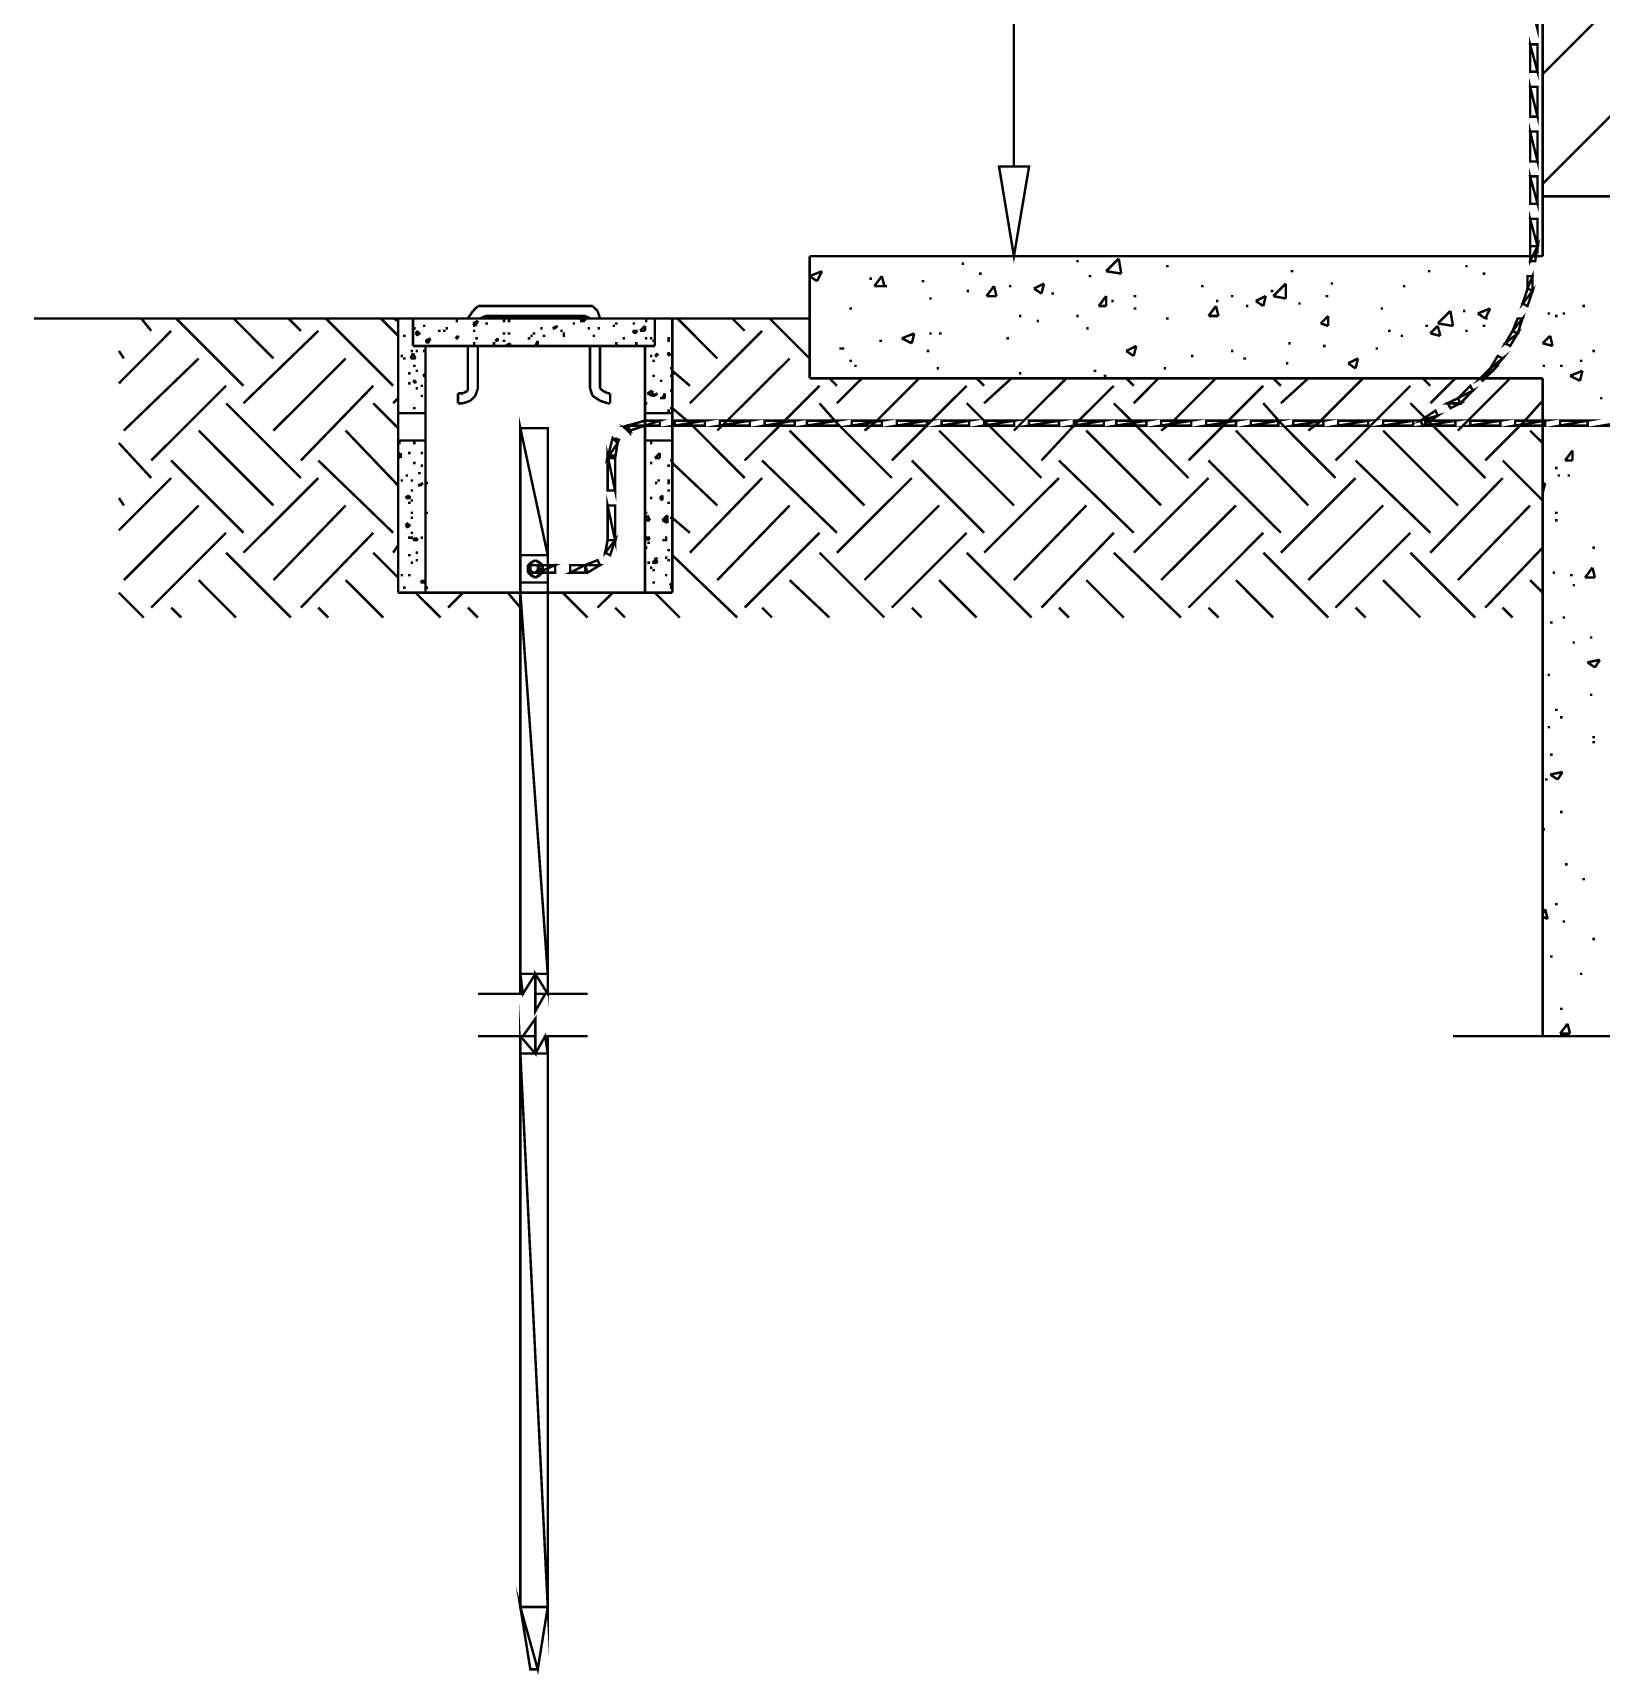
# Model space of a CAD drawing. Header units: metres. Extents: x -593 to 248, y 430 to 1024.
# Drawn here: x -307.96 to -281.29, y 543.2 to 571.13 of the extents above; entities that cross this region are included whole.
import ezdxf

# ---------------------------------------------------------------- set-up
doc = ezdxf.new("R2010")
doc.units = ezdxf.units.M
doc.header["$MEASUREMENT"] = 0
for name, color, linetype in [('C00-00-00-BLACK', 7, 'Continuous'), ('C00-00-FF', 5, 'Continuous'), ('C00-7E-FF', 150, 'Continuous'), ('C00-FF-00', 3, 'Continuous'), ('C95-49-00', 34, 'Continuous'), ('CFD-CC-65', 31, 'Continuous')]:
    doc.layers.add(name, color=color, linetype=linetype)

msp = doc.modelspace()

# ---------------------------------------------------------------- linework, layer by layer
at = {"layer": 'C00-00-00-BLACK', "const_width": 0.0423}
for points in [[(-282.284, 567.33), (-282.284, 670.039)], [(-282.284, 570.426), (-277.111, 575.596)], [(-282.284, 568.561), (-277.111, 573.73)], [(-191.992, 568.349), (-282.284, 568.349)], [(-282.284, 567.33), (-294.752, 567.33)], [(-294.752, 567.33), (-294.752, 565.254)], [(-294.752, 565.254), (-294.752, 567.33)], [(-294.752, 566.991), (-294.541, 567.075)], [(-294.626, 566.907), (-294.541, 567.075)], [(-292.166, 567.204), (-292.123, 567.204)], [(-291.869, 567.034), (-291.827, 567.034)], [(-290.216, 567.245), (-290.173, 567.245)], [(-289.707, 567.075), (-289.494, 567.288)], [(-289.707, 567.075), (-289.451, 567.034)], [(-289.451, 567.034), (-289.494, 567.288)], [(-288.689, 567.161), (-288.646, 567.161)], [(-286.567, 567.075), (-286.524, 567.075)], [(-284.235, 567.075), (-284.194, 567.075)], [(-283.598, 567.161), (-283.556, 567.161)], [(-283.302, 567.034), (-283.259, 567.034)], [(-294.752, 566.991), (-294.626, 566.907)], [(-293.734, 566.949), (-293.692, 566.949)], [(-293.65, 566.822), (-293.523, 566.991)], [(-293.65, 566.822), (-293.48, 566.822)], [(-293.48, 566.822), (-293.523, 566.991)], [(-293.523, 566.822), (-293.48, 566.822)], [(-293.48, 566.822), (-293.438, 566.822)], [(-292.845, 566.907), (-292.802, 566.907)], [(-291.743, 566.652), (-291.615, 566.822)], [(-291.573, 566.652), (-291.615, 566.822)], [(-291.361, 566.822), (-291.318, 566.822)], [(-290.935, 566.779), (-290.765, 566.865)], [(-290.935, 566.779), (-290.808, 566.695)], [(-290.808, 566.695), (-290.765, 566.865)], [(-290.003, 566.991), (-289.961, 566.991)], [(-288.094, 566.822), (-288.051, 566.822)], [(-286.866, 566.652), (-286.651, 566.865)], [(-286.651, 566.61), (-286.651, 566.865)], [(-285.889, 566.865), (-285.847, 566.865)], [(-284.66, 566.822), (-284.617, 566.822)], [(-300.394, 566.483), (-300.478, 566.399)], [(-300.267, 566.483), (-300.394, 566.483)], [(-300.267, 566.483), (-298.571, 566.483)], [(-298.444, 566.483), (-298.571, 566.483)], [(-298.359, 566.399), (-298.444, 566.483)], [(-292.718, 566.61), (-292.675, 566.61)], [(-292.08, 566.738), (-292.039, 566.738)], [(-291.743, 566.652), (-291.573, 566.652)], [(-290.639, 566.695), (-290.596, 566.695)], [(-289.834, 566.483), (-289.707, 566.652)], [(-289.834, 566.483), (-289.707, 566.483)], [(-289.707, 566.483), (-289.707, 566.652)], [(-289.62, 566.568), (-289.578, 566.568)], [(-289.239, 566.652), (-289.196, 566.652)], [(-287.967, 566.313), (-287.84, 566.483)], [(-287.84, 566.568), (-287.797, 566.568)], [(-287.797, 566.313), (-287.84, 566.483)], [(-287.585, 566.652), (-287.543, 566.652)], [(-287.332, 566.483), (-287.289, 566.483)], [(-287.162, 566.568), (-286.993, 566.652)], [(-287.162, 566.568), (-287.035, 566.483)], [(-287.035, 566.483), (-286.993, 566.652)], [(-286.909, 566.738), (-286.866, 566.738)], [(-286.866, 566.652), (-286.651, 566.61)], [(-286.44, 566.526), (-286.397, 566.526)], [(-285.974, 566.652), (-285.931, 566.652)], [(-281.606, 566.483), (-281.563, 566.483)], [(-307.943, 566.272), (-294.752, 566.272)], [(-301.835, 566.272), (-301.751, 566.229)], [(-301.751, 566.272), (-301.751, 561.607)], [(-301.498, 566.272), (-301.498, 565.804)], [(-300.774, 566.229), (-300.733, 566.229)], [(-300.478, 566.399), (-300.564, 566.272)], [(-300.478, 566.187), (-300.394, 566.229)], [(-300.437, 566.145), (-300.394, 566.229)], [(-300.267, 566.313), (-300.351, 566.272)], [(-300.267, 566.313), (-298.571, 566.313)], [(-299.971, 566.229), (-299.928, 566.229)], [(-299.885, 566.229), (-299.844, 566.229)], [(-298.655, 566.229), (-298.571, 566.272)], [(-298.655, 566.229), (-298.571, 566.229)], [(-298.487, 566.272), (-298.571, 566.313)], [(-298.571, 566.229), (-298.571, 566.272)], [(-298.317, 566.272), (-298.359, 566.399)], [(-297.553, 566.229), (-297.51, 566.229)], [(-297.383, 566.272), (-297.383, 565.804)], [(-297.171, 566.272), (-297.129, 566.272)], [(-297.087, 566.272), (-297.087, 561.607)], [(-294.076, 566.442), (-294.033, 566.442)], [(-291.191, 566.313), (-291.149, 566.313)], [(-290.892, 566.229), (-290.85, 566.229)], [(-290.216, 566.313), (-290.173, 566.313)], [(-289.239, 566.442), (-289.196, 566.442)], [(-288.689, 566.272), (-288.646, 566.272)], [(-287.967, 566.313), (-287.797, 566.313)], [(-286.058, 566.187), (-285.931, 566.313)], [(-285.931, 566.145), (-285.931, 566.313)], [(-285.04, 566.442), (-284.997, 566.442)], [(-284.067, 566.187), (-283.852, 566.399)], [(-283.809, 566.145), (-283.852, 566.399)], [(-283.64, 566.399), (-283.598, 566.399)], [(-283.386, 566.356), (-283.175, 566.442)], [(-283.386, 566.356), (-283.259, 566.272)], [(-283.259, 566.272), (-283.175, 566.442)], [(-283.259, 566.272), (-283.217, 566.272)], [(-282.198, 566.356), (-282.156, 566.356)], [(-282.072, 566.313), (-282.029, 566.313)], [(-281.945, 566.356), (-281.902, 566.356)], [(-301.666, 565.976), (-301.625, 565.976)], [(-301.498, 566.103), (-301.455, 566.103)], [(-301.455, 566.017), (-301.412, 566.06)], [(-301.455, 566.017), (-301.412, 565.976)], [(-301.455, 566.017), (-301.412, 566.017)], [(-301.412, 565.976), (-301.412, 566.06)], [(-301.412, 566.017), (-301.37, 566.017)], [(-301.328, 566.145), (-301.286, 566.145)], [(-301.286, 565.89), (-301.201, 565.933)], [(-301.243, 565.849), (-301.201, 565.933)], [(-301.07, 566.06), (-301.029, 566.06)], [(-300.987, 566.06), (-300.944, 566.06)], [(-300.944, 566.103), (-300.903, 566.103)], [(-300.774, 565.933), (-300.733, 565.976)], [(-300.774, 565.933), (-300.733, 565.933)], [(-300.733, 565.933), (-300.733, 565.976)], [(-300.478, 566.187), (-300.437, 566.145)], [(-300.478, 566.145), (-300.437, 566.145)], [(-300.478, 566.145), (-300.437, 566.145)], [(-300.478, 566.06), (-300.437, 566.06)], [(-300.437, 565.933), (-300.394, 565.933)], [(-300.267, 566.187), (-300.225, 566.187)], [(-300.098, 565.89), (-300.055, 565.933)], [(-300.055, 565.89), (-300.055, 565.933)], [(-299.971, 566.017), (-299.928, 566.017)], [(-299.885, 566.017), (-299.844, 566.017)], [(-299.545, 565.933), (-299.502, 565.933)], [(-299.502, 565.976), (-299.46, 565.976)], [(-299.46, 566.017), (-299.417, 566.017)], [(-299.333, 566.103), (-299.29, 566.103)], [(-299.29, 565.976), (-299.249, 565.976)], [(-299.121, 566.103), (-299.037, 566.145)], [(-299.121, 566.103), (-299.079, 566.103)], [(-299.079, 566.103), (-299.037, 566.145)], [(-298.994, 566.06), (-298.952, 566.06)], [(-298.952, 566.017), (-298.91, 566.017)], [(-298.952, 565.976), (-298.91, 565.976)], [(-298.783, 566.187), (-298.74, 566.187)], [(-298.528, 566.103), (-298.487, 566.103)], [(-298.444, 565.976), (-298.401, 565.976)], [(-298.359, 566.103), (-298.317, 566.103)], [(-298.102, 566.145), (-298.06, 566.145)], [(-298.06, 566.187), (-298.018, 566.187)], [(-297.933, 565.933), (-297.892, 565.933)], [(-297.763, 566.187), (-297.722, 566.187)], [(-297.679, 566.06), (-297.763, 566.06)], [(-297.763, 566.06), (-297.722, 566.017)], [(-297.722, 566.017), (-297.679, 566.06)], [(-297.637, 566.06), (-297.553, 566.145)], [(-297.637, 566.06), (-297.553, 566.06)], [(-297.553, 566.06), (-297.553, 566.145)], [(-297.553, 565.933), (-297.51, 565.933)], [(-297.467, 565.933), (-297.426, 565.933)], [(-297.171, 565.933), (-297.129, 565.933)], [(-293.184, 565.933), (-292.972, 566.017)], [(-293.184, 565.933), (-293.014, 565.849)], [(-293.014, 565.849), (-292.972, 566.017)], [(-292.718, 566.017), (-292.675, 566.017)], [(-292.549, 566.017), (-292.506, 566.017)], [(-291.404, 565.933), (-291.361, 565.933)], [(-290.046, 566.103), (-290.003, 566.103)], [(-286.058, 566.187), (-285.931, 566.145)], [(-284.913, 566.06), (-284.87, 566.06)], [(-284.701, 565.976), (-284.66, 565.976)], [(-284.278, 566.145), (-284.235, 566.145)], [(-284.194, 566.017), (-284.067, 566.145)], [(-284.194, 566.017), (-284.024, 565.976)], [(-284.067, 566.187), (-283.809, 566.145)], [(-284.024, 565.976), (-284.067, 566.145)], [(-283.598, 566.06), (-283.556, 566.06)], [(-283.302, 566.145), (-283.259, 566.145)], [(-282.284, 565.849), (-282.156, 565.976)], [(-282.114, 565.804), (-282.156, 565.976)], [(-301.709, 565.634), (-301.666, 565.634)], [(-301.539, 565.718), (-301.498, 565.718)], [(-301.539, 565.591), (-301.498, 565.677)], [(-301.498, 565.804), (-297.383, 565.804)], [(-301.455, 565.591), (-301.498, 565.677)], [(-301.455, 565.718), (-301.412, 565.718)], [(-301.328, 565.718), (-301.286, 565.718)], [(-301.286, 565.89), (-301.243, 565.849)], [(-301.286, 565.804), (-301.286, 561.607)], [(-300.987, 565.804), (-300.944, 565.804)], [(-300.564, 565.084), (-300.564, 565.804)], [(-300.478, 565.849), (-300.437, 565.849)], [(-300.394, 565.084), (-300.394, 565.804)], [(-300.141, 565.849), (-300.098, 565.849)], [(-300.098, 565.89), (-300.055, 565.89)], [(-299.971, 565.89), (-299.928, 565.89)], [(-299.928, 565.804), (-299.844, 565.849)], [(-299.928, 565.804), (-299.885, 565.804)], [(-299.844, 565.804), (-299.844, 565.849)], [(-299.417, 565.804), (-299.376, 565.89)], [(-299.417, 565.804), (-299.376, 565.804)], [(-299.376, 565.804), (-299.376, 565.89)], [(-298.698, 565.804), (-298.655, 565.804)], [(-298.698, 565.804), (-298.655, 565.804)], [(-298.487, 565.084), (-298.487, 565.804)], [(-298.317, 565.084), (-298.317, 565.804)], [(-298.06, 565.849), (-298.018, 565.849)], [(-297.722, 565.849), (-297.679, 565.849)], [(-297.553, 565.804), (-297.553, 561.607)], [(-297.467, 565.634), (-297.426, 565.634)], [(-297.426, 565.89), (-297.383, 565.89)], [(-297.383, 565.634), (-297.34, 565.677)], [(-297.383, 565.634), (-297.34, 565.634)], [(-297.34, 565.634), (-297.34, 565.677)], [(-297.171, 565.89), (-297.129, 565.89)], [(-297.171, 565.677), (-297.129, 565.677)], [(-297.171, 565.677), (-297.129, 565.634)], [(-297.129, 565.634), (-297.129, 565.677)], [(-294.245, 565.761), (-294.203, 565.761)], [(-294.203, 565.761), (-294.16, 565.761)], [(-293.564, 565.89), (-293.523, 565.89)], [(-292.761, 565.718), (-292.718, 565.718)], [(-289.366, 565.718), (-289.196, 565.804)], [(-289.366, 565.718), (-289.239, 565.634)], [(-289.239, 565.634), (-289.196, 565.804)], [(-288.266, 565.634), (-288.223, 565.634)], [(-287.585, 565.718), (-287.543, 565.718)], [(-286.609, 565.849), (-286.567, 565.849)], [(-286.017, 565.804), (-285.974, 565.804)], [(-285.125, 565.761), (-285.083, 565.761)], [(-282.284, 565.849), (-282.114, 565.804)], [(-281.436, 565.718), (-281.394, 565.718)], [(-301.666, 565.591), (-301.625, 565.591)], [(-301.539, 565.591), (-301.455, 565.591)], [(-301.498, 565.465), (-301.455, 565.465)], [(-301.455, 565.381), (-301.412, 565.381)], [(-297.426, 565.55), (-297.383, 565.55)], [(-297.129, 565.422), (-297.087, 565.422)], [(-294.076, 565.55), (-294.033, 565.55)], [(-293.992, 565.465), (-293.949, 565.465)], [(-292.591, 565.422), (-292.549, 565.422)], [(-289.92, 565.381), (-289.877, 565.381)], [(-288.732, 565.422), (-288.689, 565.422)], [(-287.374, 565.591), (-287.332, 565.591)], [(-286.651, 565.507), (-286.609, 565.507)], [(-285.592, 565.507), (-285.424, 565.591)], [(-285.592, 565.507), (-285.466, 565.422)], [(-285.466, 565.422), (-285.424, 565.591)], [(-282.284, 565.465), (-282.241, 565.465)], [(-281.986, 565.465), (-281.945, 565.465)], [(-281.818, 565.295), (-281.606, 565.381)], [(-281.649, 565.55), (-281.606, 565.55)], [(-281.649, 565.211), (-281.606, 565.381)], [(-301.582, 565.338), (-301.539, 565.338)], [(-301.582, 565.168), (-301.539, 565.168)], [(-301.498, 565.211), (-301.455, 565.211)], [(-301.498, 565.211), (-301.455, 565.168)], [(-301.455, 565.168), (-301.455, 565.211)], [(-301.455, 565.084), (-301.412, 565.084)], [(-301.37, 565.126), (-301.328, 565.126)], [(-301.328, 565.295), (-301.286, 565.338)], [(-301.328, 565.295), (-301.286, 565.295)], [(-300.564, 565.042), (-300.564, 565.084)], [(-300.437, 564.956), (-300.394, 565.084)], [(-298.487, 565.084), (-298.444, 564.956)], [(-298.317, 565.084), (-298.274, 565.042)], [(-297.426, 565.295), (-297.383, 565.295)], [(-297.299, 565.211), (-297.256, 565.211)], [(-297.129, 565.295), (-297.087, 565.295)], [(-297.087, 565.338), (-297.044, 565.338)], [(-282.284, 565.254), (-294.752, 565.254)], [(-291.191, 565.338), (-291.149, 565.338)], [(-290.935, 565.254), (-290.892, 565.254)], [(-290.089, 565.254), (-290.046, 565.254)], [(-289.75, 565.295), (-289.707, 565.295)], [(-288.223, 565.254), (-288.178, 565.254)], [(-282.284, 554.064), (-282.284, 565.254)], [(-281.818, 565.295), (-281.649, 565.211)], [(-301.37, 564.956), (-301.328, 564.956)], [(-300.647, 564.999), (-300.733, 564.999)], [(-300.733, 564.999), (-300.733, 564.829)], [(-300.733, 564.829), (-300.647, 564.829)], [(-300.647, 564.999), (-300.564, 565.042)], [(-300.647, 564.829), (-300.521, 564.872)], [(-300.521, 564.872), (-300.437, 564.956)], [(-298.444, 564.956), (-298.317, 564.872)], [(-298.317, 564.872), (-298.188, 564.829)], [(-298.274, 565.042), (-298.188, 564.999)], [(-298.145, 564.999), (-298.188, 564.999)], [(-298.188, 564.829), (-298.145, 564.829)], [(-298.145, 564.829), (-298.145, 564.999)], [(-297.553, 564.829), (-297.51, 564.829)], [(-297.51, 564.999), (-297.426, 565.042)], [(-297.51, 564.999), (-297.426, 564.956)], [(-297.426, 564.956), (-297.426, 565.042)], [(-297.426, 564.956), (-297.34, 564.999)], [(-297.426, 564.956), (-297.383, 564.956)], [(-297.383, 564.956), (-297.34, 564.999)], [(-297.299, 564.915), (-297.256, 564.915)], [(-297.256, 564.915), (-297.214, 564.999)], [(-297.256, 564.915), (-297.214, 564.915)], [(-297.214, 564.915), (-297.214, 564.999)], [(-297.129, 565.042), (-297.087, 565.042)], [(-281.31, 564.915), (-281.267, 564.915)], [(-301.751, 564.66), (-301.286, 564.66)], [(-301.498, 564.745), (-301.455, 564.745)], [(-301.498, 564.66), (-301.455, 564.66)], [(-297.553, 564.66), (-297.087, 564.66)], [(-297.171, 564.703), (-297.129, 564.703)], [(-297.129, 564.745), (-297.087, 564.745)], [(-299.672, 564.406), (-299.206, 564.406)], [(-299.672, 564.406), (-299.672, 561.607)], [(-299.586, 564.406), (-299.29, 564.406)], [(-299.206, 564.406), (-299.206, 561.607)], [(-301.751, 564.195), (-301.286, 564.195)], [(-301.751, 564.153), (-301.709, 564.153)], [(-301.751, 563.941), (-301.709, 563.983)], [(-301.709, 563.898), (-301.709, 563.983)], [(-301.582, 563.983), (-301.539, 563.983)], [(-301.498, 564.153), (-301.455, 564.153)], [(-301.37, 563.983), (-301.328, 563.983)], [(-297.553, 564.195), (-297.087, 564.195)], [(-297.467, 564.153), (-297.426, 564.153)], [(-297.383, 563.898), (-297.299, 563.983)], [(-297.299, 563.898), (-297.299, 563.983)], [(-281.902, 563.856), (-281.775, 564.026)], [(-281.775, 563.856), (-281.775, 564.026)], [(-301.751, 563.941), (-301.709, 563.898)], [(-301.751, 563.941), (-301.709, 563.941)], [(-301.498, 563.814), (-301.455, 563.814)], [(-301.37, 563.768), (-301.328, 563.768)], [(-297.467, 563.814), (-297.426, 563.814)], [(-297.383, 563.898), (-297.299, 563.898)], [(-297.171, 563.768), (-297.129, 563.768)], [(-297.129, 563.856), (-297.087, 563.856)], [(-282.072, 563.727), (-282.029, 563.727)], [(-281.902, 563.856), (-281.775, 563.856)], [(-301.709, 563.515), (-301.666, 563.515)], [(-301.625, 563.6), (-301.582, 563.6)], [(-301.539, 563.515), (-301.498, 563.515)], [(-301.412, 563.641), (-301.37, 563.641)], [(-301.412, 563.43), (-301.328, 563.472)], [(-301.412, 563.43), (-301.37, 563.43)], [(-301.37, 563.43), (-301.328, 563.472)], [(-301.286, 563.472), (-301.243, 563.472)], [(-301.286, 563.472), (-301.286, 563.43)], [(-297.383, 563.472), (-297.34, 563.472)], [(-297.34, 563.515), (-297.299, 563.515)], [(-297.171, 563.515), (-297.129, 563.515)], [(-297.171, 563.472), (-297.129, 563.472)], [(-282.284, 563.43), (-282.241, 563.472)], [(-282.284, 563.302), (-282.241, 563.472)], [(-282.029, 563.6), (-281.986, 563.6)], [(-281.859, 563.6), (-281.818, 563.6)], [(-301.625, 563.218), (-301.582, 563.261)], [(-301.625, 563.218), (-301.539, 563.218)], [(-301.539, 563.218), (-301.582, 563.261)], [(-301.582, 563.134), (-301.539, 563.134)], [(-301.539, 563.345), (-301.498, 563.345)], [(-301.539, 563.176), (-301.498, 563.176)], [(-297.467, 563.218), (-297.426, 563.218)], [(-297.299, 563.218), (-297.256, 563.261)], [(-297.299, 563.218), (-297.256, 563.176)], [(-297.256, 563.176), (-297.256, 563.261)], [(-297.171, 563.345), (-297.129, 563.345)], [(-297.171, 563.134), (-297.129, 563.134)], [(-301.539, 562.965), (-301.498, 562.965)], [(-301.539, 562.879), (-301.498, 562.879)], [(-301.286, 562.965), (-301.243, 562.965)], [(-297.553, 562.965), (-297.51, 562.965)], [(-297.553, 562.838), (-297.51, 562.922)], [(-297.553, 562.838), (-297.467, 562.838)], [(-297.467, 562.838), (-297.51, 562.922)], [(-297.256, 562.838), (-297.171, 562.922)], [(-297.256, 562.838), (-297.171, 562.795)], [(-297.256, 562.838), (-297.214, 562.838)], [(-297.214, 562.838), (-297.171, 562.838)], [(-297.171, 562.795), (-297.171, 562.922)], [(-297.129, 562.879), (-297.087, 562.879)], [(-282.072, 562.965), (-282.029, 562.965)], [(-282.072, 562.838), (-282.029, 562.838)], [(-301.625, 562.753), (-301.582, 562.795)], [(-301.625, 562.753), (-301.582, 562.71)], [(-301.582, 562.71), (-301.582, 562.795)], [(-301.582, 562.753), (-301.539, 562.753)], [(-301.539, 562.626), (-301.498, 562.626)], [(-301.582, 562.542), (-301.539, 562.542)], [(-301.539, 562.542), (-301.498, 562.542)], [(-301.498, 562.499), (-301.455, 562.542)], [(-301.498, 562.499), (-301.412, 562.499)], [(-301.412, 562.499), (-301.455, 562.542)], [(-301.455, 562.287), (-301.412, 562.287)], [(-301.37, 562.542), (-301.328, 562.542)], [(-297.553, 562.542), (-297.467, 562.542)], [(-297.553, 562.542), (-297.51, 562.499)], [(-297.553, 562.372), (-297.51, 562.372)], [(-297.51, 562.499), (-297.467, 562.542)], [(-297.51, 562.456), (-297.467, 562.456)], [(-297.256, 562.499), (-297.214, 562.499)], [(-297.214, 562.542), (-297.171, 562.542)], [(-297.214, 562.499), (-297.171, 562.499)], [(-297.171, 562.329), (-297.129, 562.329)], [(-281.436, 562.372), (-281.394, 562.372)], [(-301.582, 562.244), (-301.539, 562.244)], [(-301.539, 562.117), (-301.498, 562.117)], [(-301.455, 562.16), (-301.412, 562.16)], [(-299.672, 562.244), (-299.672, 561.78)], [(-299.672, 562.244), (-299.206, 562.244)], [(-299.417, 562.16), (-299.545, 562.076)], [(-299.502, 562.117), (-299.545, 562.033)], [(-299.545, 562.076), (-299.545, 561.948)], [(-299.545, 562.033), (-299.502, 561.906)], [(-299.417, 562.16), (-299.502, 562.117)], [(-299.417, 562.076), (-299.502, 562.076)], [(-299.502, 562.076), (-299.502, 562.033)], [(-299.502, 562.033), (-299.502, 561.948)], [(-299.29, 562.076), (-299.417, 562.16)], [(-299.333, 562.117), (-299.417, 562.16)], [(-299.376, 562.076), (-299.417, 562.076)], [(-299.376, 562.076), (-299.417, 562.076)], [(-299.333, 562.033), (-299.376, 562.076)], [(-299.376, 562.033), (-299.376, 562.076)], [(-299.376, 561.948), (-299.333, 562.033)], [(-299.376, 561.99), (-299.376, 562.033)], [(-299.29, 562.033), (-299.333, 562.117)], [(-299.333, 561.906), (-299.29, 562.033)], [(-299.29, 561.948), (-299.29, 562.076)], [(-299.206, 562.244), (-299.206, 561.78)], [(-297.51, 562.117), (-297.467, 562.117)], [(-297.467, 562.033), (-297.426, 562.033)], [(-297.426, 562.117), (-297.34, 562.203)], [(-297.426, 562.117), (-297.34, 562.117)], [(-297.34, 562.117), (-297.383, 562.203)], [(-297.214, 562.203), (-297.171, 562.203)], [(-297.171, 562.16), (-297.129, 562.16)], [(-281.563, 561.864), (-281.436, 562.033)], [(-281.394, 561.864), (-281.436, 562.033)], [(-301.709, 561.906), (-301.666, 561.906)], [(-301.582, 561.906), (-301.539, 561.906)], [(-301.37, 561.78), (-301.328, 561.821)], [(-301.37, 561.78), (-301.286, 561.78)], [(-301.286, 561.78), (-301.328, 561.821)], [(-299.206, 561.78), (-299.672, 561.78)], [(-299.545, 561.948), (-299.417, 561.864)], [(-299.502, 561.99), (-299.46, 561.948)], [(-299.502, 561.948), (-299.417, 561.948)], [(-299.502, 561.906), (-299.417, 561.864)], [(-299.46, 561.948), (-299.417, 561.948)], [(-299.417, 561.948), (-299.376, 561.99)], [(-299.417, 561.864), (-299.29, 561.948)], [(-299.417, 561.948), (-299.376, 561.948)], [(-299.417, 561.864), (-299.333, 561.906)], [(-297.426, 561.99), (-297.383, 561.99)], [(-297.426, 561.78), (-297.383, 561.78)], [(-297.214, 561.906), (-297.171, 561.906)], [(-297.129, 561.734), (-297.087, 561.78)], [(-297.129, 561.734), (-297.087, 561.734)], [(-282.114, 561.948), (-282.072, 561.948)], [(-281.818, 561.906), (-281.775, 561.906)], [(-281.775, 561.734), (-281.733, 561.734)], [(-281.563, 561.864), (-281.394, 561.864)], [(-301.751, 561.607), (-297.087, 561.607)], [(-301.666, 561.692), (-301.625, 561.692)], [(-301.286, 561.692), (-301.243, 561.692)], [(-301.286, 561.692), (-301.243, 561.692)], [(-299.672, 561.607), (-299.672, 554.784)], [(-299.206, 561.607), (-299.206, 554.784)], [(-297.129, 561.692), (-297.087, 561.692)], [(-281.945, 561.184), (-281.902, 561.184)], [(-282.156, 561.099), (-282.114, 561.099)], [(-281.775, 560.76), (-281.733, 560.76)], [(-281.479, 560.845), (-281.436, 560.845)], [(-281.522, 560.422), (-281.31, 560.464)], [(-281.522, 560.422), (-281.394, 560.337)], [(-281.394, 560.337), (-281.31, 560.464)], [(-282.198, 560.21), (-282.156, 560.21)], [(-281.479, 559.871), (-281.436, 559.871)], [(-282.072, 559.615), (-282.029, 559.615)], [(-281.986, 559.488), (-281.945, 559.488)], [(-282.198, 559.319), (-282.156, 559.319)], [(-281.436, 559.149), (-281.394, 559.149)], [(-281.436, 559.065), (-281.394, 559.065)], [(-282.156, 558.853), (-282.114, 558.853)], [(-282.241, 558.43), (-282.198, 558.43)], [(-282.156, 558.514), (-281.945, 558.557)], [(-282.156, 558.514), (-282.029, 558.43)], [(-282.029, 558.43), (-281.945, 558.557)], [(-281.986, 557.878), (-281.945, 557.878)], [(-282.284, 557.581), (-282.241, 557.581)], [(-281.902, 556.987), (-281.859, 556.987)], [(-281.606, 556.733), (-281.563, 556.733)], [(-282.284, 556.141), (-282.241, 556.225)], [(-282.198, 556.057), (-282.241, 556.225)], [(-282.072, 556.31), (-282.029, 556.31)], [(-282.284, 556.098), (-282.198, 556.057)], [(-281.945, 556.014), (-281.902, 556.014)], [(-281.436, 555.718), (-281.394, 555.718)], [(-282.156, 555.419), (-282.114, 555.419)], [(-299.417, 555.123), (-299.629, 554.784)], [(-299.417, 555.123), (-299.417, 554.487)], [(-281.649, 555.123), (-281.606, 555.123)], [(-299.629, 554.784), (-300.394, 554.784)], [(-299.417, 554.487), (-299.249, 554.784)], [(-299.249, 554.784), (-298.528, 554.784)], [(-281.986, 554.53), (-281.945, 554.53)], [(-299.417, 554.36), (-299.629, 554.064)], [(-299.417, 554.36), (-299.417, 553.768)], [(-281.986, 554.107), (-281.859, 554.275)], [(-281.818, 554.107), (-281.859, 554.275)], [(-299.629, 554.064), (-300.394, 554.064)], [(-299.672, 554.064), (-299.672, 544.356)], [(-299.417, 553.768), (-299.249, 554.064)], [(-299.249, 554.064), (-298.528, 554.064)], [(-299.206, 554.064), (-299.206, 544.356)], [(-283.809, 554.064), (-280.165, 554.064)], [(-281.986, 554.107), (-281.818, 554.107)], [(-299.206, 544.356), (-299.672, 544.356)], [(-299.502, 543.295), (-299.672, 544.356)], [(-299.376, 543.295), (-299.206, 544.356)], [(-299.502, 543.295), (-299.376, 543.295)]]:
    msp.add_lwpolyline(points, dxfattribs=at)
at = {"layer": 'C00-00-FF', "const_width": 0.0423}
msp.add_lwpolyline([(-291.019, 567.33), (-292.845, 567.33)], dxfattribs=at)
at = {"layer": 'C00-7E-FF', "const_width": 0.0423}
for points in [[(-291.277, 568.857), (-291.277, 613.492)], [(-294.245, 567.33), (-290.765, 567.33)]]:
    msp.add_lwpolyline(points, dxfattribs=at)
msp.add_lwpolyline([(-291.53, 568.857), (-291.019, 568.857), (-291.277, 567.33), (-291.53, 568.857)], close=True, dxfattribs=at)
at = {"layer": 'C00-7E-FF'}
msp.add_lwpolyline([(-291.53, 568.857), (-291.019, 568.857), (-291.277, 567.33), (-291.53, 568.857)], close=True, dxfattribs=at)
at = {"layer": 'C00-FF-00', "const_width": 0.0423}
for points in [[(-282.37, 571.188), (-282.497, 571.696), (-282.37, 571.696), (-282.37, 571.188)], [(-282.497, 570.468), (-282.37, 570.468), (-282.497, 570.934), (-282.497, 570.468)], [(-282.37, 570.468), (-282.497, 570.934), (-282.37, 570.934), (-282.37, 570.468)], [(-282.37, 569.704), (-282.497, 570.212), (-282.37, 570.212), (-282.37, 569.704)], [(-282.497, 569.704), (-282.37, 569.704), (-282.497, 570.212), (-282.497, 569.704)], [(-282.497, 568.942), (-282.37, 568.942), (-282.497, 569.45), (-282.497, 568.942)], [(-282.37, 568.942), (-282.497, 569.45), (-282.37, 569.45), (-282.37, 568.942)], [(-282.497, 568.222), (-282.37, 568.222), (-282.497, 568.688), (-282.497, 568.222)], [(-282.37, 568.222), (-282.497, 568.688), (-282.37, 568.688), (-282.37, 568.222)], [(-282.37, 567.5), (-282.497, 567.966), (-282.37, 567.966), (-282.37, 567.5)], [(-282.497, 567.5), (-282.37, 567.5), (-282.497, 567.966), (-282.497, 567.5)], [(-282.411, 567.245), (-282.497, 567.245), (-282.368, 567.5), (-282.411, 567.245)], [(-282.497, 567.245), (-282.368, 567.5), (-282.497, 567.5), (-282.497, 567.245)], [(-282.455, 566.738), (-282.54, 566.779), (-282.455, 566.991), (-282.455, 566.738)], [(-282.624, 566.526), (-282.455, 566.738), (-282.54, 566.779), (-282.624, 566.526)], [(-282.54, 566.483), (-282.624, 566.526), (-282.455, 566.738), (-282.54, 566.483)], [(-282.54, 566.779), (-282.455, 566.991), (-282.54, 566.991), (-282.54, 566.779)], [(-282.794, 566.06), (-282.624, 566.272), (-282.709, 566.272), (-282.794, 566.06)], [(-282.709, 566.017), (-282.794, 566.06), (-282.624, 566.272), (-282.709, 566.017)], [(-282.92, 565.849), (-282.709, 566.017), (-282.794, 566.06), (-282.92, 565.849)], [(-282.836, 565.804), (-282.92, 565.849), (-282.709, 566.017), (-282.836, 565.804)], [(-283.175, 565.422), (-282.963, 565.591), (-283.047, 565.634), (-283.175, 565.422)], [(-283.133, 565.381), (-283.175, 565.422), (-282.963, 565.591), (-283.133, 565.381)], [(-283.343, 565.254), (-283.133, 565.381), (-283.175, 565.422), (-283.343, 565.254)], [(-283.302, 565.211), (-283.343, 565.254), (-283.133, 565.381), (-283.302, 565.211)], [(-283.725, 564.915), (-283.472, 565.042), (-283.513, 565.126), (-283.725, 564.915)], [(-283.682, 564.829), (-283.725, 564.915), (-283.472, 565.042), (-283.682, 564.829)], [(-283.898, 564.829), (-283.682, 564.829), (-283.725, 564.915), (-283.898, 564.829)], [(-283.852, 564.745), (-283.898, 564.829), (-283.682, 564.829), (-283.852, 564.745)], [(-297.553, 564.533), (-297.553, 564.449), (-297.849, 564.449), (-297.553, 564.533)], [(-297.553, 564.449), (-297.299, 564.533), (-297.299, 564.449), (-297.553, 564.449)], [(-297.553, 564.533), (-297.553, 564.449), (-297.299, 564.533), (-297.553, 564.533)], [(-297.044, 564.449), (-296.534, 564.533), (-296.534, 564.449), (-297.044, 564.449)], [(-297.044, 564.533), (-297.044, 564.449), (-296.534, 564.533), (-297.044, 564.533)], [(-296.279, 564.449), (-295.769, 564.533), (-295.769, 564.449), (-296.279, 564.449)], [(-296.279, 564.533), (-296.279, 564.449), (-295.769, 564.533), (-296.279, 564.533)], [(-295.517, 564.449), (-295.007, 564.533), (-295.007, 564.449), (-295.517, 564.449)], [(-295.517, 564.533), (-295.517, 564.449), (-295.007, 564.533), (-295.517, 564.533)], [(-294.795, 564.449), (-294.285, 564.533), (-294.285, 564.449), (-294.795, 564.449)], [(-294.795, 564.533), (-294.795, 564.449), (-294.285, 564.533), (-294.795, 564.533)], [(-294.033, 564.449), (-293.523, 564.533), (-293.523, 564.449), (-294.033, 564.449)], [(-294.033, 564.533), (-294.033, 564.449), (-293.523, 564.533), (-294.033, 564.533)], [(-293.268, 564.449), (-292.758, 564.533), (-292.758, 564.449), (-293.268, 564.449)], [(-293.268, 564.533), (-293.268, 564.449), (-292.758, 564.533), (-293.268, 564.533)], [(-292.506, 564.449), (-292.039, 564.533), (-292.039, 564.449), (-292.506, 564.449)], [(-292.506, 564.533), (-292.506, 564.449), (-292.039, 564.533), (-292.506, 564.533)], [(-291.784, 564.449), (-291.274, 564.533), (-291.274, 564.449), (-291.784, 564.449)], [(-291.784, 564.533), (-291.784, 564.449), (-291.274, 564.533), (-291.784, 564.533)], [(-291.019, 564.449), (-290.509, 564.533), (-290.509, 564.449), (-291.019, 564.449)], [(-291.019, 564.533), (-291.019, 564.449), (-290.509, 564.533), (-291.019, 564.533)], [(-290.257, 564.449), (-289.747, 564.533), (-289.747, 564.449), (-290.257, 564.449)], [(-290.257, 564.533), (-290.257, 564.449), (-289.747, 564.533), (-290.257, 564.533)], [(-289.535, 564.449), (-289.025, 564.533), (-289.025, 564.449), (-289.535, 564.449)], [(-289.535, 564.533), (-289.535, 564.449), (-289.025, 564.533), (-289.535, 564.533)], [(-288.773, 564.449), (-288.263, 564.533), (-288.263, 564.449), (-288.773, 564.449)], [(-288.773, 564.533), (-288.773, 564.449), (-288.263, 564.533), (-288.773, 564.533)], [(-288.008, 564.449), (-287.498, 564.533), (-287.498, 564.449), (-288.008, 564.449)], [(-288.008, 564.533), (-288.008, 564.449), (-287.498, 564.533), (-288.008, 564.533)], [(-287.246, 564.449), (-286.779, 564.533), (-286.779, 564.449), (-287.246, 564.449)], [(-287.246, 564.533), (-287.246, 564.449), (-286.779, 564.533), (-287.246, 564.533)], [(-286.524, 564.449), (-286.014, 564.533), (-286.014, 564.449), (-286.524, 564.449)], [(-286.524, 564.533), (-286.524, 564.449), (-286.014, 564.533), (-286.524, 564.533)], [(-285.762, 564.449), (-285.252, 564.533), (-285.252, 564.449), (-285.762, 564.449)], [(-285.762, 564.533), (-285.762, 564.449), (-285.252, 564.533), (-285.762, 564.533)], [(-284.997, 564.449), (-284.487, 564.533), (-284.487, 564.449), (-284.997, 564.449)], [(-284.997, 564.533), (-284.997, 564.449), (-284.487, 564.533), (-284.997, 564.533)], [(-284.278, 564.449), (-283.768, 564.533), (-283.768, 564.449), (-284.278, 564.449)], [(-284.363, 564.533), (-284.067, 564.619), (-284.108, 564.703), (-284.363, 564.533)], [(-284.321, 564.449), (-284.363, 564.533), (-284.067, 564.619), (-284.321, 564.449)], [(-284.278, 564.533), (-284.278, 564.449), (-283.768, 564.533), (-284.278, 564.533)], [(-283.513, 564.449), (-283.003, 564.533), (-283.003, 564.449), (-283.513, 564.449)], [(-283.513, 564.533), (-283.513, 564.449), (-283.003, 564.533), (-283.513, 564.533)], [(-282.751, 564.449), (-282.241, 564.533), (-282.241, 564.449), (-282.751, 564.449)], [(-282.751, 564.533), (-282.751, 564.449), (-282.241, 564.533), (-282.751, 564.533)], [(-281.986, 564.449), (-281.519, 564.533), (-281.519, 564.449), (-281.986, 564.449)], [(-281.986, 564.533), (-281.986, 564.449), (-281.519, 564.533), (-281.986, 564.533)], [(-281.267, 564.449), (-280.757, 564.533), (-280.757, 564.449), (-281.267, 564.449)], [(-298.102, 564.237), (-298.018, 564.153), (-298.188, 563.898), (-298.102, 564.237)], [(-297.806, 564.364), (-297.892, 564.406), (-297.806, 564.322), (-297.806, 564.364)], [(-297.849, 564.449), (-297.806, 564.364), (-297.892, 564.406), (-297.849, 564.449)], [(-297.553, 564.449), (-297.849, 564.449), (-297.806, 564.364), (-297.553, 564.449)], [(-298.018, 564.153), (-298.188, 563.898), (-298.06, 563.898), (-298.018, 564.153)], [(-298.188, 563.345), (-298.06, 563.345), (-298.188, 563.938), (-298.188, 563.345)], [(-298.06, 563.345), (-298.188, 563.938), (-298.06, 563.938), (-298.06, 563.345)], [(-298.188, 562.499), (-298.06, 562.499), (-298.188, 563.091), (-298.188, 562.499)], [(-298.06, 562.499), (-298.188, 563.091), (-298.06, 563.091), (-298.06, 562.499)], [(-298.145, 562.244), (-298.229, 562.287), (-298.06, 562.499), (-298.145, 562.244)], [(-298.229, 562.287), (-298.06, 562.499), (-298.188, 562.499), (-298.229, 562.287)], [(-299.376, 561.948), (-299.079, 562.076), (-299.079, 561.948), (-299.376, 561.948)], [(-299.376, 562.076), (-299.376, 561.948), (-299.079, 562.076), (-299.376, 562.076)], [(-298.824, 561.948), (-298.571, 562.076), (-298.571, 561.948), (-298.824, 561.948)], [(-298.824, 562.076), (-298.824, 561.948), (-298.571, 562.076), (-298.824, 562.076)], [(-298.571, 562.076), (-298.317, 562.076), (-298.359, 562.16), (-298.571, 562.076)], [(-298.528, 561.948), (-298.571, 562.076), (-298.317, 562.076), (-298.528, 561.948)]]:
    msp.add_lwpolyline(points, close=True, dxfattribs=at)
at = {"layer": 'C00-FF-00'}
for points in [[(-282.497, 570.468), (-282.37, 570.468), (-282.497, 570.934), (-282.497, 570.468)], [(-282.37, 570.468), (-282.497, 570.934), (-282.37, 570.934), (-282.37, 570.468)], [(-282.497, 569.704), (-282.37, 569.704), (-282.497, 570.212), (-282.497, 569.704)], [(-282.37, 569.704), (-282.497, 570.212), (-282.37, 570.212), (-282.37, 569.704)], [(-282.497, 568.942), (-282.37, 568.942), (-282.497, 569.45), (-282.497, 568.942)], [(-282.37, 568.942), (-282.497, 569.45), (-282.37, 569.45), (-282.37, 568.942)], [(-282.497, 568.222), (-282.37, 568.222), (-282.497, 568.688), (-282.497, 568.222)], [(-282.37, 568.222), (-282.497, 568.688), (-282.37, 568.688), (-282.37, 568.222)], [(-282.497, 567.5), (-282.37, 567.5), (-282.497, 567.966), (-282.497, 567.5)], [(-282.37, 567.5), (-282.497, 567.966), (-282.37, 567.966), (-282.37, 567.5)], [(-282.411, 567.245), (-282.497, 567.245), (-282.368, 567.5), (-282.411, 567.245)], [(-282.497, 567.245), (-282.368, 567.5), (-282.497, 567.5), (-282.497, 567.245)], [(-282.624, 566.526), (-282.455, 566.738), (-282.54, 566.779), (-282.624, 566.526)], [(-282.455, 566.738), (-282.54, 566.779), (-282.455, 566.991), (-282.455, 566.738)], [(-282.54, 566.779), (-282.455, 566.991), (-282.54, 566.991), (-282.54, 566.779)], [(-282.54, 566.483), (-282.624, 566.526), (-282.455, 566.738), (-282.54, 566.483)], [(-282.709, 566.017), (-282.794, 566.06), (-282.624, 566.272), (-282.709, 566.017)], [(-282.794, 566.06), (-282.624, 566.272), (-282.709, 566.272), (-282.794, 566.06)], [(-282.92, 565.849), (-282.709, 566.017), (-282.794, 566.06), (-282.92, 565.849)], [(-282.836, 565.804), (-282.92, 565.849), (-282.709, 566.017), (-282.836, 565.804)], [(-283.343, 565.254), (-283.133, 565.381), (-283.175, 565.422), (-283.343, 565.254)], [(-283.302, 565.211), (-283.343, 565.254), (-283.133, 565.381), (-283.302, 565.211)], [(-283.175, 565.422), (-282.963, 565.591), (-283.047, 565.634), (-283.175, 565.422)], [(-283.133, 565.381), (-283.175, 565.422), (-282.963, 565.591), (-283.133, 565.381)], [(-283.725, 564.915), (-283.472, 565.042), (-283.513, 565.126), (-283.725, 564.915)], [(-283.898, 564.829), (-283.682, 564.829), (-283.725, 564.915), (-283.898, 564.829)], [(-283.852, 564.745), (-283.898, 564.829), (-283.682, 564.829), (-283.852, 564.745)], [(-283.682, 564.829), (-283.725, 564.915), (-283.472, 565.042), (-283.682, 564.829)], [(-284.363, 564.533), (-284.067, 564.619), (-284.108, 564.703), (-284.363, 564.533)], [(-284.321, 564.449), (-284.363, 564.533), (-284.067, 564.619), (-284.321, 564.449)], [(-297.849, 564.449), (-297.806, 564.364), (-297.892, 564.406), (-297.849, 564.449)], [(-297.806, 564.364), (-297.892, 564.406), (-297.806, 564.322), (-297.806, 564.364)], [(-297.553, 564.533), (-297.553, 564.449), (-297.849, 564.449), (-297.553, 564.533)], [(-297.553, 564.449), (-297.849, 564.449), (-297.806, 564.364), (-297.553, 564.449)], [(-297.553, 564.533), (-297.553, 564.449), (-297.299, 564.533), (-297.553, 564.533)], [(-297.553, 564.449), (-297.299, 564.533), (-297.299, 564.449), (-297.553, 564.449)], [(-297.044, 564.533), (-297.044, 564.449), (-296.534, 564.533), (-297.044, 564.533)], [(-297.044, 564.449), (-296.534, 564.533), (-296.534, 564.449), (-297.044, 564.449)], [(-296.279, 564.533), (-296.279, 564.449), (-295.769, 564.533), (-296.279, 564.533)], [(-296.279, 564.449), (-295.769, 564.533), (-295.769, 564.449), (-296.279, 564.449)], [(-295.517, 564.533), (-295.517, 564.449), (-295.007, 564.533), (-295.517, 564.533)], [(-295.517, 564.449), (-295.007, 564.533), (-295.007, 564.449), (-295.517, 564.449)], [(-294.795, 564.533), (-294.795, 564.449), (-294.285, 564.533), (-294.795, 564.533)], [(-294.795, 564.449), (-294.285, 564.533), (-294.285, 564.449), (-294.795, 564.449)], [(-294.033, 564.533), (-294.033, 564.449), (-293.523, 564.533), (-294.033, 564.533)], [(-294.033, 564.449), (-293.523, 564.533), (-293.523, 564.449), (-294.033, 564.449)], [(-293.268, 564.533), (-293.268, 564.449), (-292.758, 564.533), (-293.268, 564.533)], [(-293.268, 564.449), (-292.758, 564.533), (-292.758, 564.449), (-293.268, 564.449)], [(-292.506, 564.533), (-292.506, 564.449), (-292.039, 564.533), (-292.506, 564.533)], [(-292.506, 564.449), (-292.039, 564.533), (-292.039, 564.449), (-292.506, 564.449)], [(-291.784, 564.533), (-291.784, 564.449), (-291.274, 564.533), (-291.784, 564.533)], [(-291.784, 564.449), (-291.274, 564.533), (-291.274, 564.449), (-291.784, 564.449)], [(-291.019, 564.533), (-291.019, 564.449), (-290.509, 564.533), (-291.019, 564.533)], [(-291.019, 564.449), (-290.509, 564.533), (-290.509, 564.449), (-291.019, 564.449)], [(-290.257, 564.533), (-290.257, 564.449), (-289.747, 564.533), (-290.257, 564.533)], [(-290.257, 564.449), (-289.747, 564.533), (-289.747, 564.449), (-290.257, 564.449)], [(-289.535, 564.533), (-289.535, 564.449), (-289.025, 564.533), (-289.535, 564.533)], [(-289.535, 564.449), (-289.025, 564.533), (-289.025, 564.449), (-289.535, 564.449)], [(-288.773, 564.533), (-288.773, 564.449), (-288.263, 564.533), (-288.773, 564.533)], [(-288.773, 564.449), (-288.263, 564.533), (-288.263, 564.449), (-288.773, 564.449)], [(-288.008, 564.533), (-288.008, 564.449), (-287.498, 564.533), (-288.008, 564.533)], [(-288.008, 564.449), (-287.498, 564.533), (-287.498, 564.449), (-288.008, 564.449)], [(-287.246, 564.533), (-287.246, 564.449), (-286.779, 564.533), (-287.246, 564.533)], [(-287.246, 564.449), (-286.779, 564.533), (-286.779, 564.449), (-287.246, 564.449)], [(-286.524, 564.533), (-286.524, 564.449), (-286.014, 564.533), (-286.524, 564.533)], [(-286.524, 564.449), (-286.014, 564.533), (-286.014, 564.449), (-286.524, 564.449)], [(-285.762, 564.533), (-285.762, 564.449), (-285.252, 564.533), (-285.762, 564.533)], [(-285.762, 564.449), (-285.252, 564.533), (-285.252, 564.449), (-285.762, 564.449)], [(-284.997, 564.533), (-284.997, 564.449), (-284.487, 564.533), (-284.997, 564.533)], [(-284.997, 564.449), (-284.487, 564.533), (-284.487, 564.449), (-284.997, 564.449)], [(-284.278, 564.533), (-284.278, 564.449), (-283.768, 564.533), (-284.278, 564.533)], [(-284.278, 564.449), (-283.768, 564.533), (-283.768, 564.449), (-284.278, 564.449)], [(-283.513, 564.533), (-283.513, 564.449), (-283.003, 564.533), (-283.513, 564.533)], [(-283.513, 564.449), (-283.003, 564.533), (-283.003, 564.449), (-283.513, 564.449)], [(-282.751, 564.533), (-282.751, 564.449), (-282.241, 564.533), (-282.751, 564.533)], [(-282.751, 564.449), (-282.241, 564.533), (-282.241, 564.449), (-282.751, 564.449)], [(-281.986, 564.533), (-281.986, 564.449), (-281.519, 564.533), (-281.986, 564.533)], [(-281.986, 564.449), (-281.519, 564.533), (-281.519, 564.449), (-281.986, 564.449)], [(-298.102, 564.237), (-298.018, 564.153), (-298.188, 563.898), (-298.102, 564.237)], [(-298.018, 564.153), (-298.188, 563.898), (-298.06, 563.898), (-298.018, 564.153)], [(-298.188, 563.345), (-298.06, 563.345), (-298.188, 563.938), (-298.188, 563.345)], [(-298.06, 563.345), (-298.188, 563.938), (-298.06, 563.938), (-298.06, 563.345)], [(-298.188, 562.499), (-298.06, 562.499), (-298.188, 563.091), (-298.188, 562.499)], [(-298.06, 562.499), (-298.188, 563.091), (-298.06, 563.091), (-298.06, 562.499)], [(-298.145, 562.244), (-298.229, 562.287), (-298.06, 562.499), (-298.145, 562.244)], [(-298.229, 562.287), (-298.06, 562.499), (-298.188, 562.499), (-298.229, 562.287)], [(-299.376, 562.076), (-299.376, 561.948), (-299.079, 562.076), (-299.376, 562.076)], [(-299.376, 561.948), (-299.079, 562.076), (-299.079, 561.948), (-299.376, 561.948)], [(-298.824, 562.076), (-298.824, 561.948), (-298.571, 562.076), (-298.824, 562.076)], [(-298.824, 561.948), (-298.571, 562.076), (-298.571, 561.948), (-298.824, 561.948)], [(-298.571, 562.076), (-298.317, 562.076), (-298.359, 562.16), (-298.571, 562.076)], [(-298.528, 561.948), (-298.571, 562.076), (-298.317, 562.076), (-298.528, 561.948)]]:
    msp.add_lwpolyline(points, close=True, dxfattribs=at)
at = {"layer": 'C00-FF-00', "const_width": 0.0423}
for points in [[(-298.06, 564.237), (-297.976, 564.195)], [(-298.188, 563.898), (-298.06, 563.898)], [(-298.571, 562.076), (-298.571, 561.948)], [(-298.359, 562.16), (-298.317, 562.076)]]:
    msp.add_lwpolyline(points, dxfattribs=at)
at = {"layer": 'C95-49-00', "const_width": 0.0423}
for points in [[(-305.95, 566.06), (-306.12, 566.272)], [(-304.381, 565.126), (-305.527, 566.272)], [(-303.871, 565.591), (-304.55, 566.272)], [(-303.405, 566.06), (-303.616, 566.272)], [(-301.835, 565.126), (-302.982, 566.272)], [(-301.751, 565.976), (-302.048, 566.272)], [(-296.322, 565.591), (-297.001, 566.272)], [(-295.856, 566.06), (-296.068, 566.272)], [(-294.752, 565.591), (-295.433, 566.272)], [(-306.5, 565.168), (-305.611, 566.06)], [(-304.381, 564.829), (-303.109, 566.06)], [(-296.788, 564.829), (-295.56, 566.06)], [(-306.416, 565.591), (-306.5, 565.718)], [(-306.416, 564.364), (-305.143, 565.591)], [(-303.871, 564.364), (-302.643, 565.591)], [(-296.788, 565.126), (-297.087, 565.381)], [(-295.091, 565.591), (-296.195, 564.492), (-296.322, 564.364)], [(-305.95, 563.856), (-304.677, 565.126)], [(-303.405, 563.856), (-302.174, 565.126)], [(-294.584, 565.126), (-295.218, 564.492), (-295.856, 563.856)], [(-294.288, 565.126), (-294.415, 565.254)], [(-294.288, 564.829), (-293.861, 565.254)], [(-293.819, 564.364), (-293.65, 564.492), (-292.888, 565.254)], [(-293.353, 563.856), (-292.718, 564.492), (-292.08, 565.126)], [(-291.784, 565.126), (-291.911, 565.254)], [(-291.784, 564.829), (-291.318, 565.254)], [(-291.277, 564.364), (-291.149, 564.492), (-290.385, 565.254)], [(-290.808, 563.856), (-290.216, 564.492), (-289.578, 565.126)], [(-289.239, 565.126), (-289.366, 565.254)], [(-289.239, 564.829), (-288.816, 565.254)], [(-288.773, 564.364), (-288.603, 564.492), (-287.84, 565.254)], [(-288.307, 563.856), (-287.671, 564.492), (-287.035, 565.126)], [(-286.736, 565.126), (-286.866, 565.254)], [(-286.736, 564.829), (-286.27, 565.254)], [(-286.27, 564.364), (-286.101, 564.492), (-285.339, 565.254)], [(-285.805, 563.856), (-285.167, 564.492), (-284.533, 565.126)], [(-284.194, 565.126), (-284.321, 565.254)], [(-284.194, 564.829), (-283.768, 565.254)], [(-283.725, 564.364), (-283.598, 564.492), (-282.836, 565.254)], [(-303.405, 563.557), (-304.677, 564.829)], [(-301.751, 564.406), (-302.174, 564.829)], [(-301.835, 564.829), (-301.751, 564.915)], [(-293.353, 563.557), (-294.288, 564.492), (-294.584, 564.829)], [(-290.808, 563.557), (-291.743, 564.492), (-292.08, 564.829)], [(-288.307, 563.557), (-289.239, 564.492), (-289.578, 564.829)], [(-285.805, 563.557), (-286.736, 564.492), (-287.035, 564.829)], [(-284.533, 564.829), (-284.235, 564.533), (-284.194, 564.492)], [(-283.259, 563.856), (-282.624, 564.492), (-282.284, 564.872)], [(-295.856, 563.557), (-296.788, 564.492), (-297.087, 564.745)], [(-303.871, 563.091), (-305.143, 564.364)], [(-301.751, 563.43), (-302.643, 564.364)], [(-293.819, 563.091), (-295.091, 564.364)], [(-291.277, 563.091), (-292.549, 564.364)], [(-288.773, 563.091), (-290.046, 564.364)], [(-286.27, 563.091), (-287.501, 564.364)], [(-283.725, 563.091), (-284.997, 564.364)], [(-283.259, 563.557), (-284.194, 564.492)], [(-282.284, 564.153), (-282.497, 564.364)], [(-305.95, 563.557), (-306.5, 564.153)], [(-304.381, 562.626), (-305.611, 563.856)], [(-301.835, 562.626), (-303.109, 563.856)], [(-296.322, 563.091), (-297.087, 563.814)], [(-294.288, 562.626), (-295.56, 563.856)], [(-291.784, 562.626), (-293.014, 563.856)], [(-289.239, 562.626), (-290.512, 563.856)], [(-286.736, 562.626), (-287.967, 563.856)], [(-284.194, 562.626), (-285.466, 563.856)], [(-282.284, 563.176), (-282.963, 563.856)], [(-306.5, 562.668), (-305.611, 563.557)], [(-304.381, 562.287), (-303.109, 563.557)], [(-296.788, 562.287), (-295.56, 563.557)], [(-294.288, 562.287), (-293.014, 563.557)], [(-291.784, 562.287), (-290.512, 563.557)], [(-289.239, 562.287), (-287.967, 563.557)], [(-286.736, 562.287), (-285.466, 563.557)], [(-284.194, 562.287), (-282.963, 563.557)], [(-306.416, 563.091), (-306.5, 563.218)], [(-306.416, 561.821), (-305.143, 563.091)], [(-303.871, 561.821), (-302.643, 563.091)], [(-296.788, 562.626), (-297.087, 562.879)], [(-296.322, 561.821), (-295.091, 563.091)], [(-293.819, 561.821), (-292.549, 563.091)], [(-291.277, 561.821), (-290.046, 563.091)], [(-288.773, 561.821), (-287.501, 563.091)], [(-286.27, 561.821), (-284.997, 563.091)], [(-283.725, 561.821), (-282.497, 563.091)], [(-305.95, 561.353), (-304.677, 562.626)], [(-303.405, 561.353), (-302.174, 562.626)], [(-295.856, 561.353), (-294.584, 562.626)], [(-293.353, 561.353), (-292.08, 562.626)], [(-290.808, 561.353), (-289.578, 562.626)], [(-288.307, 561.353), (-287.035, 562.626)], [(-285.805, 561.353), (-284.533, 562.626)], [(-303.574, 561.184), (-304.677, 562.287)], [(-301.751, 561.864), (-302.174, 562.287)], [(-301.835, 562.287), (-301.751, 562.414)], [(-293.48, 561.184), (-294.584, 562.287)], [(-290.978, 561.184), (-292.08, 562.287)], [(-288.435, 561.184), (-289.578, 562.287)], [(-285.931, 561.184), (-287.035, 562.287)], [(-283.429, 561.184), (-284.533, 562.287)], [(-283.259, 561.353), (-282.284, 562.372)], [(-295.983, 561.184), (-297.087, 562.244)], [(-304.509, 561.184), (-305.143, 561.821)], [(-302.005, 561.184), (-302.643, 561.821)], [(-294.415, 561.184), (-295.091, 561.821)], [(-291.911, 561.184), (-292.549, 561.821)], [(-289.408, 561.184), (-290.046, 561.821)], [(-286.866, 561.184), (-287.501, 561.821)], [(-284.363, 561.184), (-284.997, 561.821)], [(-282.284, 561.607), (-282.497, 561.821)], [(-306.077, 561.184), (-306.5, 561.607)], [(-301.029, 561.184), (-301.455, 561.607)], [(-300.903, 561.353), (-300.647, 561.607)], [(-299.672, 561.353), (-299.885, 561.607)], [(-298.528, 561.184), (-298.952, 561.607)], [(-298.359, 561.353), (-298.102, 561.607)], [(-296.96, 561.184), (-297.383, 561.607)], [(-305.439, 561.184), (-305.611, 561.353)], [(-302.939, 561.184), (-303.109, 561.353)], [(-300.394, 561.184), (-300.564, 561.353)], [(-297.892, 561.184), (-298.06, 561.353)], [(-295.39, 561.184), (-295.56, 561.353)], [(-292.845, 561.184), (-293.014, 561.353)], [(-290.343, 561.184), (-290.512, 561.353)], [(-287.797, 561.184), (-287.967, 561.353)], [(-285.294, 561.184), (-285.466, 561.353)], [(-282.794, 561.184), (-282.963, 561.353)]]:
    msp.add_lwpolyline(points, dxfattribs=at)
at = {"layer": 'CFD-CC-65', "const_width": 0.0423}
for points in [[(-299.672, 564.406), (-299.206, 562.244), (-299.672, 562.244), (-299.672, 564.406)], [(-299.206, 564.406), (-299.672, 564.406), (-299.206, 562.244), (-299.206, 564.406)], [(-299.672, 561.607), (-299.206, 555.123), (-299.672, 555.123), (-299.672, 561.607)], [(-299.206, 561.607), (-299.672, 561.607), (-299.206, 555.123), (-299.206, 561.607)], [(-299.672, 555.123), (-299.629, 554.784), (-299.672, 554.784), (-299.672, 555.123)], [(-299.417, 555.123), (-299.672, 555.123), (-299.629, 554.784), (-299.417, 555.123)], [(-299.206, 555.123), (-299.417, 555.123), (-299.206, 554.784), (-299.206, 555.123)], [(-299.417, 555.123), (-299.206, 554.784), (-299.417, 554.784), (-299.417, 555.123)], [(-299.417, 554.784), (-299.249, 554.784), (-299.417, 554.487), (-299.417, 554.784)], [(-299.672, 553.768), (-299.206, 544.356), (-299.672, 544.356), (-299.672, 553.768)], [(-299.417, 554.36), (-299.417, 554.064), (-299.629, 554.064), (-299.417, 554.36)], [(-299.417, 554.064), (-299.672, 554.064), (-299.417, 553.768), (-299.417, 554.064)], [(-299.672, 554.064), (-299.417, 553.768), (-299.672, 553.768), (-299.672, 554.064)], [(-299.249, 554.064), (-299.206, 553.768), (-299.417, 553.768), (-299.249, 554.064)], [(-299.206, 554.064), (-299.249, 554.064), (-299.206, 553.768), (-299.206, 554.064)], [(-299.206, 553.768), (-299.672, 553.768), (-299.206, 544.356), (-299.206, 553.768)], [(-299.672, 544.356), (-299.376, 543.295), (-299.502, 543.295), (-299.672, 544.356)], [(-299.206, 544.356), (-299.672, 544.356), (-299.376, 543.295), (-299.206, 544.356)]]:
    msp.add_lwpolyline(points, close=True, dxfattribs=at)
at = {"layer": 'CFD-CC-65'}
for points in [[(-299.206, 564.406), (-299.672, 564.406), (-299.206, 562.244), (-299.206, 564.406)], [(-299.672, 564.406), (-299.206, 562.244), (-299.672, 562.244), (-299.672, 564.406)], [(-299.206, 561.607), (-299.672, 561.607), (-299.206, 555.123), (-299.206, 561.607)], [(-299.672, 561.607), (-299.206, 555.123), (-299.672, 555.123), (-299.672, 561.607)], [(-299.417, 555.123), (-299.672, 555.123), (-299.629, 554.784), (-299.417, 555.123)], [(-299.672, 555.123), (-299.629, 554.784), (-299.672, 554.784), (-299.672, 555.123)], [(-299.206, 555.123), (-299.417, 555.123), (-299.206, 554.784), (-299.206, 555.123)], [(-299.417, 555.123), (-299.206, 554.784), (-299.417, 554.784), (-299.417, 555.123)], [(-299.417, 554.784), (-299.249, 554.784), (-299.417, 554.487), (-299.417, 554.784)], [(-299.417, 554.36), (-299.417, 554.064), (-299.629, 554.064), (-299.417, 554.36)], [(-299.417, 554.064), (-299.672, 554.064), (-299.417, 553.768), (-299.417, 554.064)], [(-299.672, 554.064), (-299.417, 553.768), (-299.672, 553.768), (-299.672, 554.064)], [(-299.249, 554.064), (-299.206, 553.768), (-299.417, 553.768), (-299.249, 554.064)], [(-299.206, 554.064), (-299.249, 554.064), (-299.206, 553.768), (-299.206, 554.064)], [(-299.206, 553.768), (-299.672, 553.768), (-299.206, 544.356), (-299.206, 553.768)], [(-299.672, 553.768), (-299.206, 544.356), (-299.672, 544.356), (-299.672, 553.768)], [(-299.206, 544.356), (-299.672, 544.356), (-299.376, 543.295), (-299.206, 544.356)], [(-299.672, 544.356), (-299.376, 543.295), (-299.502, 543.295), (-299.672, 544.356)]]:
    msp.add_lwpolyline(points, close=True, dxfattribs=at)

doc.saveas('drawing.dxf')
